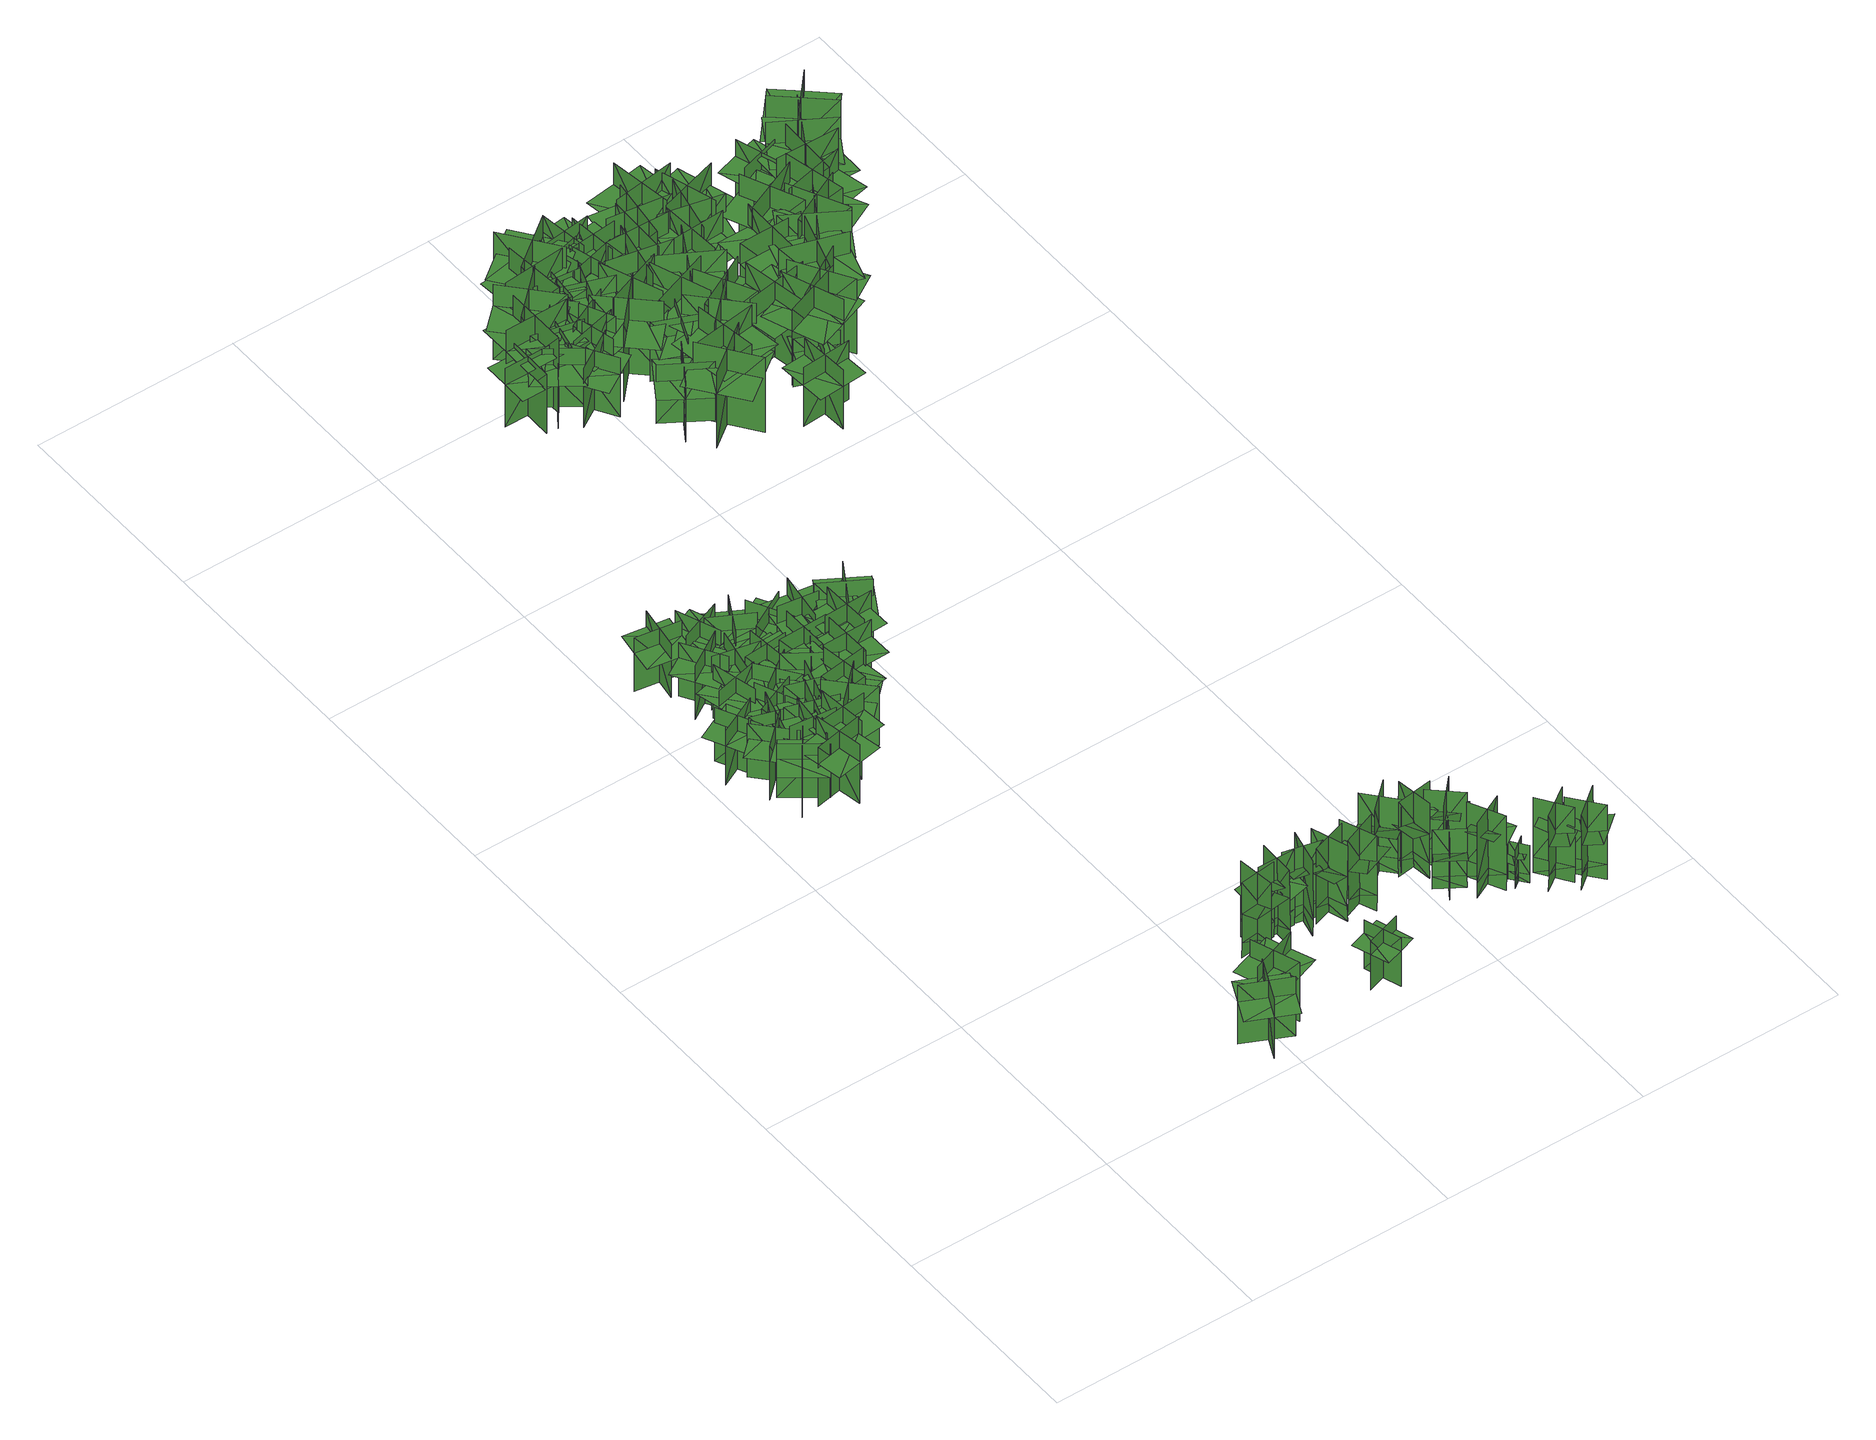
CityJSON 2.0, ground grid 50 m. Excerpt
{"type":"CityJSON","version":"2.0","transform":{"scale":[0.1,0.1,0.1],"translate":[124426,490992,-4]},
"CityObjects":{
"tree1":{"type":"SolitaryVegetationObject","geometry":[{"type":"MultiSurface","lod":"1","boundaries":[[[0,1,2]],[[0,2,3]],[[4,5,6]],[[4,6,7]],[[8,9,10]],[[8,10,11]],[[8,11,12]],[[8,12,13]]]}]},
"tree2":{"type":"SolitaryVegetationObject","geometry":[{"type":"MultiSurface","lod":"1","boundaries":[[[14,15,16]],[[14,16,17]],[[18,19,20]],[[18,20,21]],[[22,23,24]],[[22,24,25]],[[22,25,26]],[[22,26,27]]]}]},
"tree3":{"type":"SolitaryVegetationObject","geometry":[{"type":"MultiSurface","lod":"1","boundaries":[[[28,29,30]],[[28,30,31]],[[32,33,34]],[[32,34,35]],[[36,37,38]],[[36,38,39]],[[36,39,40]],[[36,40,41]]]}]},
"tree4":{"type":"SolitaryVegetationObject","geometry":[{"type":"MultiSurface","lod":"1","boundaries":[[[42,43,44]],[[42,44,45]],[[46,47,48]],[[46,48,49]],[[50,51,52]],[[50,52,53]],[[50,53,54]],[[50,54,55]]]}]},
"tree5":{"type":"SolitaryVegetationObject","geometry":[{"type":"MultiSurface","lod":"1","boundaries":[[[56,57,58]],[[56,58,59]],[[60,61,62]],[[60,62,63]],[[64,65,66]],[[64,66,67]],[[64,67,68]],[[64,68,69]]]}]},
"tree6":{"type":"SolitaryVegetationObject","geometry":[{"type":"MultiSurface","lod":"1","boundaries":[[[70,71,72]],[[70,72,73]],[[74,75,76]],[[74,76,77]],[[78,79,80]],[[78,80,81]],[[78,81,82]],[[78,82,83]]]}]},
"tree7":{"type":"SolitaryVegetationObject","geometry":[{"type":"MultiSurface","lod":"1","boundaries":[[[84,85,86]],[[84,86,87]],[[88,89,90]],[[88,90,91]],[[92,93,94]],[[92,94,95]],[[92,95,96]],[[92,96,97]]]}]},
"tree8":{"type":"SolitaryVegetationObject","geometry":[{"type":"MultiSurface","lod":"1","boundaries":[[[98,99,100]],[[98,100,101]],[[102,103,104]],[[102,104,105]],[[106,107,108]],[[106,108,109]],[[106,109,110]],[[106,110,111]]]}]},
"tree9":{"type":"SolitaryVegetationObject","geometry":[{"type":"MultiSurface","lod":"1","boundaries":[[[112,113,114]],[[112,114,115]],[[116,117,118]],[[116,118,119]],[[120,121,122]],[[120,122,123]],[[120,123,124]],[[120,124,125]]]}]},
"tree10":{"type":"SolitaryVegetationObject","geometry":[{"type":"MultiSurface","lod":"1","boundaries":[[[126,127,128]],[[126,128,129]],[[130,131,132]],[[130,132,133]],[[134,135,136]],[[134,136,137]],[[134,137,138]],[[134,138,139]]]}]},
"tree11":{"type":"SolitaryVegetationObject","geometry":[{"type":"MultiSurface","lod":"1","boundaries":[[[140,141,142]],[[140,142,143]],[[144,145,146]],[[144,146,147]],[[148,149,150]],[[148,150,151]],[[148,151,152]],[[148,152,153]]]}]},
"tree12":{"type":"SolitaryVegetationObject","geometry":[{"type":"MultiSurface","lod":"1","boundaries":[[[154,155,156]],[[154,156,157]],[[158,159,160]],[[158,160,161]],[[162,163,164]],[[162,164,165]],[[162,165,166]],[[162,166,167]]]}]},
"tree13":{"type":"SolitaryVegetationObject","geometry":[{"type":"MultiSurface","lod":"1","boundaries":[[[168,169,170]],[[168,170,171]],[[172,173,174]],[[172,174,175]],[[176,177,178]],[[176,178,179]],[[176,179,180]],[[176,180,181]]]}]},
"tree14":{"type":"SolitaryVegetationObject","geometry":[{"type":"MultiSurface","lod":"1","boundaries":[[[182,183,184]],[[182,184,185]],[[186,187,188]],[[186,188,189]],[[190,191,192]],[[190,192,193]],[[190,193,194]],[[190,194,195]]]}]},
"tree15":{"type":"SolitaryVegetationObject","geometry":[{"type":"MultiSurface","lod":"1","boundaries":[[[196,197,198]],[[196,198,199]],[[200,201,202]],[[200,202,203]],[[204,205,206]],[[204,206,207]],[[204,207,208]],[[204,208,209]]]}]},
"tree16":{"type":"SolitaryVegetationObject","geometry":[{"type":"MultiSurface","lod":"1","boundaries":[[[210,211,212]],[[210,212,213]],[[214,215,216]],[[214,216,217]],[[218,219,220]],[[218,220,221]],[[218,221,222]],[[218,222,223]]]}]},
"tree17":{"type":"SolitaryVegetationObject","geometry":[{"type":"MultiSurface","lod":"1","boundaries":[[[224,225,226]],[[224,226,227]],[[228,229,230]],[[228,230,231]],[[232,233,234]],[[232,234,235]],[[232,235,236]],[[232,236,237]]]}]},
"tree18":{"type":"SolitaryVegetationObject","geometry":[{"type":"MultiSurface","lod":"1","boundaries":[[[238,239,240]],[[238,240,241]],[[242,243,244]],[[242,244,245]],[[246,247,248]],[[246,248,249]],[[246,249,250]],[[246,250,251]]]}]},
"tree19":{"type":"SolitaryVegetationObject","geometry":[{"type":"MultiSurface","lod":"1","boundaries":[[[252,253,254]],[[252,254,255]],[[256,257,258]],[[256,258,259]],[[260,261,262]],[[260,262,263]],[[260,263,264]],[[260,264,265]]]}]},
"tree20":{"type":"SolitaryVegetationObject","geometry":[{"type":"MultiSurface","lod":"1","boundaries":[[[266,267,268]],[[266,268,269]],[[270,271,272]],[[270,272,273]],[[274,275,276]],[[274,276,277]],[[274,277,278]],[[274,278,279]]]}]},
"tree21":{"type":"SolitaryVegetationObject","geometry":[{"type":"MultiSurface","lod":"1","boundaries":[[[280,281,282]],[[280,282,283]],[[284,285,286]],[[284,286,287]],[[288,289,290]],[[288,290,291]],[[288,291,292]],[[288,292,293]]]}]},
"tree22":{"type":"SolitaryVegetationObject","geometry":[{"type":"MultiSurface","lod":"1","boundaries":[[[294,295,296]],[[294,296,297]],[[298,299,300]],[[298,300,301]],[[302,303,299]],[[302,299,298]],[[304,305,295]],[[304,295,294]],[[306,307,308]],[[306,308,309]],[[310,311,312]],[[310,312,313]]]}]},
"tree23":{"type":"SolitaryVegetationObject","geometry":[{"type":"MultiSurface","lod":"1","boundaries":[[[314,315,316]],[[314,316,317]],[[318,319,320]],[[318,320,321]],[[322,323,324]],[[322,324,325]],[[322,325,326]],[[322,326,327]]]}]},
"tree24":{"type":"SolitaryVegetationObject","geometry":[{"type":"MultiSurface","lod":"1","boundaries":[[[328,329,330]],[[328,330,331]],[[332,333,334]],[[332,334,335]],[[336,337,338]],[[336,338,339]],[[336,339,340]],[[336,340,341]]]}]},
"tree25":{"type":"SolitaryVegetationObject","geometry":[{"type":"MultiSurface","lod":"1","boundaries":[[[342,343,344]],[[342,344,345]],[[346,347,348]],[[346,348,349]],[[350,351,347]],[[350,347,346]],[[352,353,343]],[[352,343,342]],[[354,355,356]],[[354,356,357]],[[358,359,360]],[[358,360,361]]]}]},
"tree26":{"type":"SolitaryVegetationObject","geometry":[{"type":"MultiSurface","lod":"1","boundaries":[[[362,363,364]],[[362,364,365]],[[366,367,368]],[[366,368,369]],[[370,371,372]],[[370,372,373]],[[370,373,374]],[[370,374,375]]]}]},
"tree27":{"type":"SolitaryVegetationObject","geometry":[{"type":"MultiSurface","lod":"1","boundaries":[[[376,377,378]],[[376,378,379]],[[380,381,382]],[[380,382,383]],[[384,385,386]],[[384,386,387]],[[384,387,388]],[[384,388,389]]]}]},
"tree28":{"type":"SolitaryVegetationObject","geometry":[{"type":"MultiSurface","lod":"1","boundaries":[[[390,391,392]],[[390,392,393]],[[394,395,396]],[[394,396,397]],[[398,399,400]],[[398,400,401]],[[398,401,402]],[[398,402,403]]]}]},
"tree29":{"type":"SolitaryVegetationObject","geometry":[{"type":"MultiSurface","lod":"1","boundaries":[[[404,405,406]],[[404,406,407]],[[408,409,410]],[[408,410,411]],[[412,413,414]],[[412,414,415]],[[412,415,416]],[[412,416,417]]]}]},
"tree30":{"type":"SolitaryVegetationObject","geometry":[{"type":"MultiSurface","lod":"1","boundaries":[[[418,419,420]],[[418,420,421]],[[422,423,424]],[[422,424,425]],[[426,427,423]],[[426,423,422]],[[428,429,419]],[[428,419,418]],[[430,431,432]],[[430,432,433]],[[434,435,436]],[[434,436,437]]]}]},
"tree31":{"type":"SolitaryVegetationObject","geometry":[{"type":"MultiSurface","lod":"1","boundaries":[[[438,439,440]],[[438,440,441]],[[442,443,444]],[[442,444,445]],[[446,447,448]],[[446,448,449]],[[446,449,450]],[[446,450,451]]]}]},
"tree32":{"type":"SolitaryVegetationObject","geometry":[{"type":"MultiSurface","lod":"1","boundaries":[[[452,453,454]],[[452,454,455]],[[456,457,458]],[[456,458,459]],[[460,461,462]],[[460,462,463]],[[460,463,464]],[[460,464,465]]]}]},
"tree33":{"type":"SolitaryVegetationObject","geometry":[{"type":"MultiSurface","lod":"1","boundaries":[[[466,467,468]],[[466,468,469]],[[470,471,472]],[[470,472,473]],[[474,475,476]],[[474,476,477]],[[474,477,478]],[[474,478,479]]]}]},
"tree34":{"type":"SolitaryVegetationObject","geometry":[{"type":"MultiSurface","lod":"1","boundaries":[[[480,481,482]],[[480,482,483]],[[484,485,486]],[[484,486,487]],[[488,489,485]],[[488,485,484]],[[490,491,481]],[[490,481,480]],[[492,493,494]],[[492,494,495]],[[496,497,498]],[[496,498,499]]]}]},
"tree35":{"type":"SolitaryVegetationObject","geometry":[{"type":"MultiSurface","lod":"1","boundaries":[[[500,501,502]],[[500,502,503]],[[504,505,506]],[[504,506,507]],[[508,509,510]],[[508,510,511]],[[508,511,512]],[[508,512,513]]]}]},
"tree36":{"type":"SolitaryVegetationObject","geometry":[{"type":"MultiSurface","lod":"1","boundaries":[[[514,515,516]],[[514,516,517]],[[518,519,520]],[[518,520,521]],[[522,523,524]],[[522,524,525]],[[522,525,526]],[[522,526,527]]]}]},
"tree37":{"type":"SolitaryVegetationObject","geometry":[{"type":"MultiSurface","lod":"1","boundaries":[[[528,529,530]],[[528,530,531]],[[532,533,534]],[[532,534,535]],[[536,537,533]],[[536,533,532]],[[538,539,529]],[[538,529,528]],[[540,541,542]],[[540,542,543]],[[544,545,546]],[[544,546,547]]]}]},
"tree38":{"type":"SolitaryVegetationObject","geometry":[{"type":"MultiSurface","lod":"1","boundaries":[[[548,549,550]],[[548,550,551]],[[552,553,554]],[[552,554,555]],[[556,557,553]],[[556,553,552]],[[558,559,549]],[[558,549,548]],[[560,561,562]],[[560,562,563]],[[564,565,566]],[[564,566,567]]]}]},
"tree39":{"type":"SolitaryVegetationObject","geometry":[{"type":"MultiSurface","lod":"1","boundaries":[[[568,569,570]],[[568,570,571]],[[572,573,574]],[[572,574,575]],[[576,577,578]],[[576,578,579]],[[576,579,580]],[[576,580,581]]]}]},
"tree40":{"type":"SolitaryVegetationObject","geometry":[{"type":"MultiSurface","lod":"1","boundaries":[[[582,583,584]],[[582,584,585]],[[586,587,588]],[[586,588,589]],[[590,591,587]],[[590,587,586]],[[592,593,583]],[[592,583,582]],[[594,595,596]],[[594,596,597]],[[598,599,600]],[[598,600,601]]]}]},
"tree41":{"type":"SolitaryVegetationObject","geometry":[{"type":"MultiSurface","lod":"1","boundaries":[[[602,603,604]],[[602,604,605]],[[606,607,608]],[[606,608,609]],[[610,611,607]],[[610,607,606]],[[612,613,603]],[[612,603,602]],[[614,615,616]],[[614,616,617]],[[618,619,620]],[[618,620,621]]]}]},
"tree42":{"type":"SolitaryVegetationObject","geometry":[{"type":"MultiSurface","lod":"1","boundaries":[[[622,623,624]],[[622,624,625]],[[626,627,628]],[[626,628,629]],[[630,631,632]],[[630,632,633]],[[630,633,634]],[[630,634,635]]]}]},
"tree43":{"type":"SolitaryVegetationObject","geometry":[{"type":"MultiSurface","lod":"1","boundaries":[[[636,637,638]],[[636,638,639]],[[640,641,642]],[[640,642,643]],[[644,645,646]],[[644,646,647]],[[644,647,648]],[[644,648,649]]]}]},
"tree44":{"type":"SolitaryVegetationObject","geometry":[{"type":"MultiSurface","lod":"1","boundaries":[[[650,651,652]],[[650,652,653]],[[654,655,656]],[[654,656,657]],[[658,659,655]],[[658,655,654]],[[660,661,651]],[[660,651,650]],[[662,663,664]],[[662,664,665]],[[666,667,668]],[[666,668,669]]]}]},
"tree45":{"type":"SolitaryVegetationObject","geometry":[{"type":"MultiSurface","lod":"1","boundaries":[[[670,671,672]],[[670,672,673]],[[674,675,676]],[[674,676,677]],[[678,679,680]],[[678,680,681]],[[678,681,682]],[[678,682,683]]]}]},
"tree46":{"type":"SolitaryVegetationObject","geometry":[{"type":"MultiSurface","lod":"1","boundaries":[[[684,685,686]],[[684,686,687]],[[688,689,690]],[[688,690,691]],[[692,693,694]],[[692,694,695]],[[692,695,696]],[[692,696,697]]]}]},
"tree47":{"type":"SolitaryVegetationObject","geometry":[{"type":"MultiSurface","lod":"1","boundaries":[[[698,699,700]],[[698,700,701]],[[702,703,704]],[[702,704,705]],[[706,707,703]],[[706,703,702]],[[708,709,699]],[[708,699,698]],[[710,711,712]],[[710,712,713]],[[714,715,716]],[[714,716,717]]]}]},
"tree48":{"type":"SolitaryVegetationObject","geometry":[{"type":"MultiSurface","lod":"1","boundaries":[[[718,719,720]],[[718,720,721]],[[722,723,724]],[[722,724,725]],[[726,727,728]],[[726,728,729]],[[726,729,730]],[[726,730,731]]]}]},
"tree49":{"type":"SolitaryVegetationObject","geometry":[{"type":"MultiSurface","lod":"1","boundaries":[[[732,733,734]],[[732,734,735]],[[736,737,738]],[[736,738,739]],[[740,741,742]],[[740,742,743]],[[740,743,744]],[[740,744,745]]]}]},
"tree50":{"type":"SolitaryVegetationObject","geometry":[{"type":"MultiSurface","lod":"1","boundaries":[[[746,747,748]],[[746,748,749]],[[750,751,752]],[[750,752,753]],[[754,755,751]],[[754,751,750]],[[756,757,747]],[[756,747,746]],[[758,759,760]],[[758,760,761]],[[762,763,764]],[[762,764,765]]]}]},
"tree51":{"type":"SolitaryVegetationObject","geometry":[{"type":"MultiSurface","lod":"1","boundaries":[[[766,767,768]],[[766,768,769]],[[770,771,772]],[[770,772,773]],[[774,775,776]],[[774,776,777]],[[774,777,778]],[[774,778,779]]]}]},
"tree52":{"type":"SolitaryVegetationObject","geometry":[{"type":"MultiSurface","lod":"1","boundaries":[[[780,781,782]],[[780,782,783]],[[784,785,786]],[[784,786,787]],[[788,789,790]],[[788,790,791]],[[788,791,792]],[[788,792,793]]]}]},
"tree53":{"type":"SolitaryVegetationObject","geometry":[{"type":"MultiSurface","lod":"1","boundaries":[[[794,795,796]],[[794,796,797]],[[798,799,800]],[[798,800,801]],[[802,803,804]],[[802,804,805]],[[802,805,806]],[[802,806,807]]]}]},
"tree54":{"type":"SolitaryVegetationObject","geometry":[{"type":"MultiSurface","lod":"1","boundaries":[[[808,809,810]],[[808,810,811]],[[812,813,814]],[[812,814,815]],[[816,817,818]],[[816,818,819]],[[816,819,820]],[[816,820,821]]]}]},
"tree55":{"type":"SolitaryVegetationObject","geometry":[{"type":"MultiSurface","lod":"1","boundaries":[[[822,823,824]],[[822,824,825]],[[826,827,828]],[[826,828,829]],[[830,831,827]],[[830,827,826]],[[832,833,823]],[[832,823,822]],[[834,835,836]],[[834,836,837]],[[838,839,840]],[[838,840,841]]]}]},
"tree56":{"type":"SolitaryVegetationObject","geometry":[{"type":"MultiSurface","lod":"1","boundaries":[[[842,843,844]],[[842,844,845]],[[846,847,848]],[[846,848,849]],[[850,851,852]],[[850,852,853]],[[850,853,854]],[[850,854,855]]]}]},
"tree57":{"type":"SolitaryVegetationObject","geometry":[{"type":"MultiSurface","lod":"1","boundaries":[[[856,857,858]],[[856,858,859]],[[860,861,862]],[[860,862,863]],[[864,865,866]],[[864,866,867]],[[864,867,868]],[[864,868,869]]]}]},
"tree58":{"type":"SolitaryVegetationObject","geometry":[{"type":"MultiSurface","lod":"1","boundaries":[[[870,871,872]],[[870,872,873]],[[874,875,876]],[[874,876,877]],[[878,879,880]],[[878,880,881]],[[878,881,882]],[[878,882,883]]]}]},
"tree59":{"type":"SolitaryVegetationObject","geometry":[{"type":"MultiSurface","lod":"1","boundaries":[[[884,885,886]],[[884,886,887]],[[888,889,890]],[[888,890,891]],[[892,893,894]],[[892,894,895]],[[892,895,896]],[[892,896,897]]]}]},
"tree60":{"type":"SolitaryVegetationObject","geometry":[{"type":"MultiSurface","lod":"1","boundaries":[[[898,899,900]],[[898,900,901]],[[902,903,904]],[[902,904,905]],[[906,907,908]],[[906,908,909]],[[906,909,910]],[[906,910,911]]]}]},
"tree61":{"type":"SolitaryVegetationObject","geometry":[{"type":"MultiSurface","lod":"1","boundaries":[[[912,913,914]],[[912,914,915]],[[916,917,918]],[[916,918,919]],[[920,921,917]],[[920,917,916]],[[922,923,913]],[[922,913,912]],[[924,925,926]],[[924,926,927]],[[928,929,930]],[[928,930,931]]]}]},
"tree62":{"type":"SolitaryVegetationObject","geometry":[{"type":"MultiSurface","lod":"1","boundaries":[[[932,933,934]],[[932,934,935]],[[936,937,938]],[[936,938,939]],[[940,941,942]],[[940,942,943]],[[940,943,944]],[[940,944,945]]]}]},
"tree63":{"type":"SolitaryVegetationObject","geometry":[{"type":"MultiSurface","lod":"1","boundaries":[[[946,947,948]],[[946,948,949]],[[950,951,952]],[[950,952,953]],[[954,955,956]],[[954,956,957]],[[954,957,958]],[[954,958,959]]]}]},
"tree64":{"type":"SolitaryVegetationObject","geometry":[{"type":"MultiSurface","lod":"1","boundaries":[[[960,961,962]],[[960,962,963]],[[964,965,966]],[[964,966,967]],[[968,969,970]],[[968,970,971]],[[968,971,972]],[[968,972,973]]]}]},
"tree65":{"type":"SolitaryVegetationObject","geometry":[{"type":"MultiSurface","lod":"1","boundaries":[[[974,975,976]],[[974,976,977]],[[978,979,980]],[[978,980,981]],[[982,983,984]],[[982,984,985]],[[982,985,986]],[[982,986,987]]]}]},
"tree66":{"type":"SolitaryVegetationObject","geometry":[{"type":"MultiSurface","lod":"1","boundaries":[[[988,989,990]],[[988,990,991]],[[992,993,994]],[[992,994,995]],[[996,997,998]],[[996,998,999]],[[996,999,1000]],[[996,1000,1001]]]}]},
"tree67":{"type":"SolitaryVegetationObject","geometry":[{"type":"MultiSurface","lod":"1","boundaries":[[[1002,1003,1004]],[[1002,1004,1005]],[[1006,1007,1008]],[[1006,1008,1009]],[[1010,1011,1012]],[[1010,1012,1013]],[[1010,1013,1014]],[[1010,1014,1015]]]}]},
"tree68":{"type":"SolitaryVegetationObject","geometry":[{"type":"MultiSurface","lod":"1","boundaries":[[[1016,1017,1018]],[[1016,1018,1019]],[[1020,1021,1022]],[[1020,1022,1023]],[[1024,1025,1026]],[[1024,1026,1027]],[[1024,1027,1028]],[[1024,1028,1029]]]}]},
"tree69":{"type":"SolitaryVegetationObject","geometry":[{"type":"MultiSurface","lod":"1","boundaries":[[[1030,1031,1032]],[[1030,1032,1033]],[[1034,1035,1036]],[[1034,1036,1037]],[[1038,1039,1040]],[[1038,1040,1041]],[[1038,1041,1042]],[[1038,1042,1043]]]}]},
"tree70":{"type":"SolitaryVegetationObject","geometry":[{"type":"MultiSurface","lod":"1","boundaries":[[[1044,1045,1046]],[[1044,1046,1047]],[[1048,1049,1050]],[[1048,1050,1051]],[[1052,1053,1054]],[[1052,1054,1055]],[[1052,1055,1056]],[[1052,1056,1057]]]}]},
"tree71":{"type":"SolitaryVegetationObject","geometry":[{"type":"MultiSurface","lod":"1","boundaries":[[[1058,1059,1060]],[[1058,1060,1061]],[[1062,1063,1064]],[[1062,1064,1065]],[[1066,1067,1068]],[[1066,1068,1069]],[[1066,1069,1070]],[[1066,1070,1071]]]}]},
"tree72":{"type":"SolitaryVegetationObject","geometry":[{"type":"MultiSurface","lod":"1","boundaries":[[[1072,1073,1074]],[[1072,1074,1075]],[[1076,1077,1078]],[[1076,1078,1079]],[[1080,1081,1082]],[[1080,1082,1083]],[[1080,1083,1084]],[[1080,1084,1085]]]}]},
"tree73":{"type":"SolitaryVegetationObject","geometry":[{"type":"MultiSurface","lod":"1","boundaries":[[[1086,1087,1088]],[[1086,1088,1089]],[[1090,1091,1092]],[[1090,1092,1093]],[[1094,1095,1096]],[[1094,1096,1097]],[[1094,1097,1098]],[[1094,1098,1099]]]}]},
"tree74":{"type":"SolitaryVegetationObject","geometry":[{"type":"MultiSurface","lod":"1","boundaries":[[[1100,1101,1102]],[[1100,1102,1103]],[[1104,1105,1106]],[[1104,1106,1107]],[[1108,1109,1110]],[[1108,1110,1111]],[[1108,1111,1112]],[[1108,1112,1113]]]}]},
"tree75":{"type":"SolitaryVegetationObject","geometry":[{"type":"MultiSurface","lod":"1","boundaries":[[[1114,1115,1116]],[[1114,1116,1117]],[[1118,1119,1120]],[[1118,1120,1121]],[[1122,1123,1124]],[[1122,1124,1125]],[[1122,1125,1126]],[[1122,1126,1127]]]}]},
"tree76":{"type":"SolitaryVegetationObject","geometry":[{"type":"MultiSurface","lod":"1","boundaries":[[[1128,1129,1130]],[[1128,1130,1131]],[[1132,1133,1134]],[[1132,1134,1135]],[[1136,1137,1138]],[[1136,1138,1139]],[[1136,1139,1140]],[[1136,1140,1141]]]}]},
"tree77":{"type":"SolitaryVegetationObject","geometry":[{"type":"MultiSurface","lod":"1","boundaries":[[[1142,1143,1144]],[[1142,1144,1145]],[[1146,1147,1148]],[[1146,1148,1149]],[[1150,1151,1152]],[[1150,1152,1153]],[[1150,1153,1154]],[[1150,1154,1155]]]}]},
"tree78":{"type":"SolitaryVegetationObject","geometry":[{"type":"MultiSurface","lod":"1","boundaries":[[[1156,1157,1158]],[[1156,1158,1159]],[[1160,1161,1162]],[[1160,1162,1163]],[[1164,1165,1166]],[[1164,1166,1167]],[[1164,1167,1168]],[[1164,1168,1169]]]}]},
"tree79":{"type":"SolitaryVegetationObject","geometry":[{"type":"MultiSurface","lod":"1","boundaries":[[[1170,1171,1172]],[[1170,1172,1173]],[[1174,1175,1176]],[[1174,1176,1177]],[[1178,1179,1180]],[[1178,1180,1181]],[[1178,1181,1182]],[[1178,1182,1183]]]}]},
"tree80":{"type":"SolitaryVegetationObject","geometry":[{"type":"MultiSurface","lod":"1","boundaries":[[[1184,1185,1186]],[[1184,1186,1187]],[[1188,1189,1190]],[[1188,1190,1191]],[[1192,1193,1194]],[[1192,1194,1195]],[[1192,1195,1196]],[[1192,1196,1197]]]}]},
"tree81":{"type":"SolitaryVegetationObject","geometry":[{"type":"MultiSurface","lod":"1","boundaries":[[[1198,1199,1200]],[[1198,1200,1201]],[[1202,1203,1204]],[[1202,1204,1205]],[[1206,1207,1208]],[[1206,1208,1209]],[[1206,1209,1210]],[[1206,1210,1211]]]}]},
"tree82":{"type":"SolitaryVegetationObject","geometry":[{"type":"MultiSurface","lod":"1","boundaries":[[[1212,1213,1214]],[[1212,1214,1215]],[[1216,1217,1218]],[[1216,1218,1219]],[[1220,1221,1222]],[[1220,1222,1223]],[[1220,1223,1224]],[[1220,1224,1225]]]}]},
"tree83":{"type":"SolitaryVegetationObject","geometry":[{"type":"MultiSurface","lod":"1","boundaries":[[[1226,1227,1228]],[[1226,1228,1229]],[[1230,1231,1232]],[[1230,1232,1233]],[[1234,1235,1236]],[[1234,1236,1237]],[[1234,1237,1238]],[[1234,1238,1239]]]}]},
"tree84":{"type":"SolitaryVegetationObject","geometry":[{"type":"MultiSurface","lod":"1","boundaries":[[[1240,1241,1242]],[[1240,1242,1243]],[[1244,1245,1246]],[[1244,1246,1247]],[[1248,1249,1250]],[[1248,1250,1251]],[[1248,1251,1252]],[[1248,1252,1253]]]}]},
"tree85":{"type":"SolitaryVegetationObject","geometry":[{"type":"MultiSurface","lod":"1","boundaries":[[[1254,1255,1256]],[[1254,1256,1257]],[[1258,1259,1260]],[[1258,1260,1261]],[[1262,1263,1264]],[[1262,1264,1265]],[[1262,1265,1266]],[[1262,1266,1267]]]}]},
"tree86":{"type":"SolitaryVegetationObject","geometry":[{"type":"MultiSurface","lod":"1","boundaries":[[[1268,1269,1270]],[[1268,1270,1271]],[[1272,1273,1274]],[[1272,1274,1275]],[[1276,1277,1278]],[[1276,1278,1279]],[[1276,1279,1280]],[[1276,1280,1281]]]}]},
"tree87":{"type":"SolitaryVegetationObject","geometry":[{"type":"MultiSurface","lod":"1","boundaries":[[[1282,1283,1284]],[[1282,1284,1285]],[[1286,1287,1288]],[[1286,1288,1289]],[[1290,1291,1292]],[[1290,1292,1293]],[[1290,1293,1294]],[[1290,1294,1295]]]}]},
"tree88":{"type":"SolitaryVegetationObject","geometry":[{"type":"MultiSurface","lod":"1","boundaries":[[[1296,1297,1298]],[[1296,1298,1299]],[[1300,1301,1302]],[[1300,1302,1303]],[[1304,1305,1306]],[[1304,1306,1307]],[[1304,1307,1308]],[[1304,1308,1309]]]}]},
"tree89":{"type":"SolitaryVegetationObject","geometry":[{"type":"MultiSurface","lod":"1","boundaries":[[[1310,1311,1312]],[[1310,1312,1313]],[[1314,1315,1316]],[[1314,1316,1317]],[[1318,1319,1320]],[[1318,1320,1321]],[[1318,1321,1322]],[[1318,1322,1323]]]}]},
"tree90":{"type":"SolitaryVegetationObject","geometry":[{"type":"MultiSurface","lod":"1","boundaries":[[[1324,1325,1326]],[[1324,1326,1327]],[[1328,1329,1330]],[[1328,1330,1331]],[[1332,1333,1334]],[[1332,1334,1335]],[[1332,1335,1336]],[[1332,1336,1337]]]}]},
"tree91":{"type":"SolitaryVegetationObject","geometry":[{"type":"MultiSurface","lod":"1","boundaries":[[[1338,1339,1340]],[[1338,1340,1341]],[[1342,1343,1344]],[[1342,1344,1345]],[[1346,1347,1348]],[[1346,1348,1349]],[[1346,1349,1350]],[[1346,1350,1351]]]}]},
"tree92":{"type":"SolitaryVegetationObject","geometry":[{"type":"MultiSurface","lod":"1","boundaries":[[[1352,1353,1354]],[[1352,1354,1355]],[[1356,1357,1358]],[[1356,1358,1359]],[[1360,1361,1362]],[[1360,1362,1363]],[[1360,1363,1364]],[[1360,1364,1365]]]}]},
"tree93":{"type":"SolitaryVegetationObject","geometry":[{"type":"MultiSurface","lod":"1","boundaries":[[[1366,1367,1368]],[[1366,1368,1369]],[[1370,1371,1372]],[[1370,1372,1373]],[[1374,1375,1376]],[[1374,1376,1377]],[[1374,1377,1378]],[[1374,1378,1379]]]}]},
"tree94":{"type":"SolitaryVegetationObject","geometry":[{"type":"MultiSurface","lod":"1","boundaries":[[[1380,1381,1382]],[[1380,1382,1383]],[[1384,1385,1386]],[[1384,1386,1387]],[[1388,1389,1390]],[[1388,1390,1391]],[[1388,1391,1392]],[[1388,1392,1393]]]}]},
"tree95":{"type":"SolitaryVegetationObject","geometry":[{"type":"MultiSurface","lod":"1","boundaries":[[[1394,1395,1396]],[[1394,1396,1397]],[[1398,1399,1400]],[[1398,1400,1401]],[[1402,1403,1404]],[[1402,1404,1405]],[[1402,1405,1406]],[[1402,1406,1407]]]}]}
},
"vertices":[
[134,1224,66],[67,1135,66],[67,1135,220],[134,1224,220],[61,1214,66],[149,1148,66],[149,1148,220],[61,1214,220],[61,1214,177],[28,1170,177],[116,1103,177],[149,1148,177],[182,1192,177],[94,1258,177],
[50,1412,21],[99,1313,21],[99,1313,175],[50,1412,175],[26,1343,21],[125,1391,21],[125,1391,175],[26,1343,175],[26,1343,132],[50,1293,132],[149,1341,132],[125,1391,132],[101,1441,132],[2,1393,132],
[140,1240,37],[66,1322,37],[66,1322,191],[140,1240,191],[144,1314,37],[62,1240,37],[62,1240,191],[144,1314,191],[144,1314,148],[107,1355,148],[25,1281,148],[62,1240,148],[99,1198,148],[181,1272,148],
[455,36,10],[507,146,10],[507,146,180],[455,36,180],[531,63,10],[421,115,10],[421,115,180],[531,63,180],[531,63,132],[557,118,132],[447,170,132],[421,115,132],[395,60,132],[505,8,132],
[186,1098,66],[164,1218,66],[164,1218,236],[186,1098,236],[232,1165,66],[113,1142,66],[113,1142,236],[232,1165,236],[232,1165,188],[221,1225,188],[102,1202,188],[113,1142,188],[124,1083,188],[244,1105,188],
[124,1274,29],[155,1380,29],[155,1380,183],[124,1274,183],[189,1308,29],[83,1340,29],[83,1340,183],[189,1308,183],[189,1308,140],[205,1361,140],[99,1393,140],[83,1340,140],[67,1287,140],[173,1255,140],
[118,1247,41],[239,1234,41],[239,1234,210],[118,1247,210],[168,1184,41],[181,1305,41],[181,1305,210],[168,1184,210],[168,1184,163],[229,1177,163],[242,1298,163],[181,1305,163],[121,1311,163],[108,1190,163],
[91,1453,12],[199,1478,12],[199,1478,166],[91,1453,166],[154,1414,12],[128,1522,12],[128,1522,166],[154,1414,166],[154,1414,123],[208,1427,123],[182,1534,123],[128,1522,123],[74,1509,123],[100,1401,123],
[236,1157,59],[223,1278,59],[223,1278,228],[236,1157,228],[288,1220,59],[166,1207,59],[166,1207,228],[288,1220,228],[288,1220,181],[281,1281,181],[160,1268,181],[166,1207,181],[173,1147,181],[294,1159,181],
[524,210,5],[566,96,5],[566,96,175],[524,210,175],[489,137,5],[604,178,5],[604,178,175],[489,137,175],[489,137,127],[510,80,127],[625,121,127],[604,178,127],[583,235,127],[469,194,127],
[265,1270,30],[149,1308,30],[149,1308,199],[265,1270,199],[229,1343,30],[190,1227,30],[190,1227,199],[229,1343,199],[229,1343,152],[171,1362,152],[133,1246,152],[190,1227,152],[248,1208,152],[287,1324,152],
[231,1400,14],[129,1357,14],[129,1357,168],[231,1400,168],[163,1428,14],[206,1326,14],[206,1326,168],[163,1428,168],[163,1428,125],[112,1407,125],[155,1305,125],[206,1326,125],[257,1348,125],[214,1450,125],
[94,1621,13],[111,1730,13],[111,1730,167],[94,1621,167],[153,1664,13],[44,1681,13],[44,1681,167],[153,1664,167],[153,1664,124],[162,1719,124],[52,1735,124],[44,1681,124],[36,1626,124],[145,1609,124],
[95,1540,13],[189,1598,13],[189,1598,167],[95,1540,167],[167,1522,13],[109,1616,13],[109,1616,167],[167,1522,167],[167,1522,124],[214,1552,124],[156,1646,124],[109,1616,124],[62,1587,124],[120,1493,124],
[305,1325,25],[189,1362,25],[189,1362,194],[305,1325,194],[268,1397,25],[231,1281,25],[231,1281,194],[268,1397,194],[268,1397,147],[209,1415,147],[173,1299,147],[231,1281,147],[290,1263,147],[326,1379,147],
[201,1582,13],[178,1473,13],[178,1473,167],[201,1582,167],[139,1542,13],[247,1519,13],[247,1519,167],[139,1542,167],[139,1542,124],[127,1487,124],[236,1465,124],[247,1519,124],[259,1573,124],[150,1596,124],
[192,1476,15],[256,1386,15],[256,1386,169],[192,1476,169],[180,1404,15],[269,1468,15],[269,1468,169],[180,1404,169],[180,1404,126],[212,1359,126],[302,1423,126],[269,1468,126],[237,1513,126],[147,1448,126],
[241,1305,58],[325,1217,58],[325,1217,228],[241,1305,228],[239,1224,58],[327,1308,58],[327,1308,228],[239,1224,228],[239,1224,180],[281,1180,180],[369,1264,180],[327,1308,180],[285,1352,180],[197,1268,180],
[134,1624,10],[237,1664,10],[237,1664,164],[134,1624,164],[201,1594,10],[161,1697,10],[161,1697,164],[201,1594,164],[201,1594,121],[253,1614,121],[213,1717,121],[161,1697,121],[110,1678,121],[149,1574,121],
[302,1508,14],[192,1499,14],[192,1499,168],[302,1508,168],[247,1556,14],[256,1446,14],[256,1446,168],[247,1556,168],[247,1556,125],[191,1552,125],[200,1441,125],[256,1446,125],[311,1450,125],[302,1561,125],
[371,1333,53],[250,1316,53],[250,1316,222],[371,1333,222],[306,1382,53],[323,1262,53],[323,1262,222],[306,1382,222],[306,1382,175],[246,1374,175],[263,1253,175],[323,1262,175],[383,1270,175],[366,1391,175],
[662,313,65],[572,302,65],[572,304,236],[662,314,236],[609,356,66],[619,265,66],[620,266,236],[609,356,236],[609,356,20],[620,266,20],[662,314,20],[572,304,20],[662,313,148],[572,303,148],[577,257,165],[667,268,165],[584,305,175],[652,313,175],[648,347,185],[580,339,185],
[262,1364,21],[331,1464,21],[331,1464,190],[262,1364,190],[342,1378,21],[242,1448,21],[242,1448,190],[342,1378,190],[342,1378,143],[377,1428,143],[277,1498,143],[242,1448,143],[207,1398,143],[307,1328,143],
[222,1572,10],[275,1669,10],[275,1669,164],[222,1572,164],[293,1592,10],[196,1645,10],[196,1645,164],[293,1592,164],[293,1592,121],[319,1641,121],[222,1694,121],[196,1645,121],[169,1596,121],[267,1544,121],
[674,363,68],[672,272,68],[670,272,239],[672,363,239],[624,316,69],[715,314,69],[715,315,239],[624,317,239],[624,317,23],[715,315,23],[672,363,23],[670,272,23],[673,363,151],[671,272,151],[717,272,168],[719,362,168],[671,285,178],[672,353,178],[638,353,188],[637,285,188],
[386,1482,21],[265,1480,21],[265,1480,190],[386,1482,190],[328,1539,21],[330,1417,21],[330,1417,190],[328,1539,190],[328,1539,143],[267,1538,143],[270,1416,143],[330,1417,143],[391,1418,143],[389,1540,143],
[368,1446,51],[370,1324,51],[370,1324,221],[368,1446,221],[311,1388,51],[433,1390,51],[433,1390,221],[311,1388,221],[311,1388,173],[312,1327,173],[434,1329,173],[433,1390,173],[432,1451,173],[310,1449,173],
[365,1615,11],[268,1562,11],[268,1562,164],[365,1615,164],[295,1636,11],[347,1539,11],[347,1539,164],[295,1636,164],[295,1636,121],[246,1610,121],[299,1513,121],[347,1539,121],[396,1565,121],[343,1663,121],
[824,111,6],[737,82,6],[737,82,145],[824,111,145],[764,141,6],[793,53,6],[793,53,145],[764,141,145],[764,141,108],[722,127,108],[751,40,108],[793,53,108],[835,67,108],[806,155,108],
[690,325,68],[779,306,68],[779,304,238],[690,324,238],[727,267,68],[747,356,68],[746,356,238],[726,267,238],[726,267,23],[746,356,23],[690,324,23],[779,304,23],[690,324,151],[779,305,151],[789,350,168],[700,369,168],[766,307,178],[700,322,178],[693,288,187],[759,274,187],
[317,1557,25],[438,1539,25],[438,1539,195],[317,1557,195],[365,1491,25],[383,1611,25],[383,1611,195],[365,1491,195],[365,1491,147],[425,1482,147],[444,1602,147],[383,1611,147],[323,1621,147],[305,1500,147],
[363,1454,52],[484,1458,52],[484,1458,221],[363,1454,221],[421,1398,52],[418,1520,52],[418,1520,221],[421,1398,221],[421,1398,173],[482,1400,173],[479,1522,173],[418,1520,173],[357,1518,173],[360,1397,173],
[742,399,27],[758,342,27],[758,342,109],[742,399,109],[722,365,27],[779,380,27],[779,380,109],[722,365,109],[722,365,86],[730,337,86],[787,352,86],[779,380,86],[772,409,86],[715,393,86],
[810,262,63],[782,348,63],[783,348,234],[812,262,234],[841,323,64],[755,294,64],[756,294,234],[842,322,234],[842,322,18],[756,294,18],[812,262,18],[783,348,18],[811,262,147],[783,348,147],[739,334,163],[767,247,163],[787,336,173],[808,272,173],[841,283,183],[819,347,183],
[510,1485,48],[405,1547,48],[405,1547,217],[510,1485,217],[490,1564,48],[428,1459,48],[428,1459,217],[490,1564,217],[490,1564,170],[437,1595,170],[376,1489,170],[428,1459,170],[481,1428,170],[542,1533,170],
[812,386,24],[841,335,24],[841,335,106],[812,386,106],[801,348,24],[853,377,24],[853,377,106],[801,348,106],[801,348,83],[816,323,83],[867,351,83],[853,377,83],[839,403,83],[787,374,83],
[905,304,66],[821,271,66],[820,272,237],[904,305,237],[842,332,67],[876,247,67],[876,248,237],[843,332,237],[843,332,21],[876,248,21],[904,305,21],[820,272,21],[905,305,149],[820,272,149],[837,229,166],[922,262,166],[832,276,176],[895,302,176],[882,334,186],[819,308,186],
[979,302,68],[919,369,68],[920,370,238],[980,303,238],[983,370,68],[916,310,68],[916,309,238],[984,370,238],[984,370,23],[916,309,23],[980,303,23],[920,370,23],[980,303,151],[919,370,151],[885,339,167],[945,272,167],[928,361,178],[973,311,178],[999,334,187],[953,384,187],
[334,2491,44],[333,2370,44],[333,2370,213],[334,2491,213],[276,2435,44],[398,2434,44],[398,2434,213],[276,2435,213],[276,2435,166],[275,2374,166],[397,2373,166],[398,2434,166],[398,2494,166],[277,2496,166],
[1068,196,52],[1008,235,52],[1009,236,186],[1069,197,186],[1057,249,52],[1019,189,52],[1019,189,186],[1058,249,186],[1058,249,16],[1019,189,16],[1069,197,16],[1009,236,16],[1069,197,117],[1009,235,117],[989,205,130],[1049,166,130],[1017,230,138],[1062,202,138],[1077,224,146],[1031,253,146],
[1020,261,65],[1007,351,65],[1009,351,235],[1021,261,235],[1061,315,65],[972,303,65],[972,302,235],[1061,314,235],[1061,314,20],[972,302,20],[1021,261,20],[1009,351,20],[1021,261,148],[1008,351,148],[962,344,164],[975,255,164],[1010,338,175],[1020,271,175],[1054,276,184],[1044,343,184],
[441,2382,48],[342,2452,48],[342,2452,217],[441,2382,217],[428,2462,48],[358,2363,48],[358,2363,217],[428,2462,217],[428,2462,170],[379,2497,170],[308,2398,170],[358,2363,170],[407,2327,170],[478,2426,170],
[387,2556,46],[387,2401,46],[387,2401,262],[387,2556,262],[314,2483,46],[469,2483,46],[469,2483,262],[314,2483,262],[314,2483,201],[313,2406,201],[468,2406,201],[469,2483,201],[469,2561,201],[314,2561,201],
[1038,304,63],[1104,243,63],[1103,242,233],[1037,303,233],[1040,236,63],[1102,302,63],[1101,303,233],[1039,237,233],[1039,237,18],[1101,303,18],[1037,303,18],[1103,242,18],[1037,304,146],[1103,242,146],[1135,276,162],[1069,338,162],[1094,250,173],[1044,296,173],[1021,271,182],[1071,225,182],
[405,2339,43],[509,2402,43],[509,2402,212],[405,2339,212],[484,2319,43],[420,2423,43],[420,2423,212],[484,2319,212],[484,2319,165],[536,2351,165],[472,2455,165],[420,2423,165],[368,2391,165],[432,2287,165],
[489,2450,49],[370,2476,49],[370,2476,218],[489,2450,218],[446,2519,49],[420,2400,49],[420,2400,218],[446,2519,218],[446,2519,171],[386,2532,171],[360,2413,171],[420,2400,171],[479,2387,171],[505,2506,171],
[1090,225,59],[1131,144,59],[1129,143,229],[1089,224,229],[1068,160,59],[1149,200,59],[1149,201,229],[1068,161,229],[1068,161,14],[1149,201,14],[1089,224,14],[1129,143,14],[1090,224,142],[1130,143,142],[1171,164,159],[1131,245,159],[1124,154,169],[1094,215,169],[1063,200,178],[1094,139,178],
[475,2600,49],[361,2495,49],[361,2495,264],[475,2600,264],[372,2605,49],[477,2491,49],[477,2491,264],[372,2605,264],[372,2605,204],[315,2553,204],[420,2439,204],[477,2491,204],[534,2543,204],[429,2657,204],
[1158,220,15],[1109,253,15],[1109,253,97],[1158,220,97],[1151,258,15],[1118,209,15],[1118,209,97],[1151,258,97],[1151,258,74],[1126,275,74],[1093,226,74],[1118,209,74],[1142,193,74],[1175,242,74],
[1148,138,36],[1184,166,36],[1184,165,121],[1148,138,121],[1182,134,36],[1154,169,36],[1154,169,121],[1182,133,121],[1182,133,13],[1154,169,13],[1148,138,13],[1184,165,13],[1148,138,77],[1184,165,77],[1170,184,85],[1134,156,85],[1179,162,91],[1152,141,91],[1163,127,95],[1190,148,95],
[434,2412,47],[552,2441,47],[552,2441,216],[434,2412,216],[503,2369,47],[474,2487,47],[474,2487,216],[503,2369,216],[503,2369,168],[562,2384,168],[533,2502,168],[474,2487,168],[415,2473,168],[444,2355,168],
[428,2496,51],[516,2580,51],[516,2580,220],[428,2496,220],[509,2494,51],[425,2582,51],[425,2582,220],[509,2494,220],[509,2494,173],[553,2536,173],[469,2624,173],[425,2582,173],[381,2540,173],[465,2452,173],
[461,2670,51],[474,2515,51],[474,2515,266],[461,2670,266],[394,2591,51],[548,2604,51],[548,2604,266],[394,2591,266],[394,2591,206],[400,2514,206],[554,2527,206],[548,2604,206],[542,2681,206],[388,2669,206],
[569,2500,49],[459,2447,49],[459,2447,218],[569,2500,218],[492,2527,49],[545,2417,49],[545,2417,218],[492,2527,218],[492,2527,170],[438,2500,170],[490,2391,170],[545,2417,170],[600,2444,170],[547,2553,170],
[1273,141,57],[1199,90,57],[1198,91,227],[1273,143,227],[1206,154,57],[1258,79,57],[1258,80,227],[1207,154,227],[1207,154,12],[1258,80,12],[1273,143,12],[1198,91,12],[1273,142,140],[1199,90,140],[1225,52,156],[1299,104,156],[1209,97,167],[1264,137,167],[1244,165,176],[1189,126,176],
[551,2286,10],[654,2221,10],[654,2221,179],[551,2286,179],[568,2207,10],[633,2310,10],[633,2310,179],[568,2207,179],[568,2207,132],[619,2174,132],[685,2277,132],[633,2310,132],[582,2342,132],[517,2240,132],
[570,2573,52],[449,2585,52],[449,2585,221],[570,2573,221],[519,2636,52],[507,2515,52],[507,2515,221],[519,2636,221],[519,2636,174],[458,2642,174],[446,2521,174],[507,2515,174],[568,2509,174],[579,2630,174],
[556,2601,52],[463,2725,52],[463,2725,267],[556,2601,267],[571,2703,52],[447,2610,52],[447,2610,267],[571,2703,267],[571,2703,207],[525,2765,207],[401,2672,207],[447,2610,207],[493,2548,207],[617,2641,207],
[643,2383,15],[530,2490,15],[530,2490,231],[643,2383,231],[641,2487,15],[534,2374,15],[534,2374,231],[641,2487,231],[641,2487,170],[584,2540,170],[478,2427,170],[534,2374,170],[590,2321,170],[697,2433,170],
[504,2553,50],[618,2513,50],[618,2513,219],[504,2553,219],[538,2480,50],[579,2595,50],[579,2595,219],[538,2480,219],[538,2480,172],[596,2460,172],[636,2575,172],[579,2595,172],[521,2615,172],[481,2500,172],
[1328,110,55],[1257,54,55],[1256,55,225],[1327,111,225],[1260,118,55],[1316,47,55],[1317,48,225],[1260,119,225],[1260,119,10],[1317,48,10],[1327,111,10],[1256,55,10],[1327,111,138],[1257,54,138],[1285,18,154],[1356,75,154],[1266,62,165],[1319,105,165],[1297,132,174],[1245,89,174],
[626,2260,6],[718,2135,6],[718,2135,221],[626,2260,221],[610,2158,6],[735,2250,6],[735,2250,221],[610,2158,221],[610,2158,161],[656,2096,161],[781,2188,161],[735,2250,161],[689,2312,161],[564,2220,161],
[579,2583,51],[548,2701,51],[548,2701,221],[579,2583,221],[620,2653,51],[503,2622,51],[503,2622,221],[620,2653,221],[620,2653,173],[605,2712,173],[487,2681,173],[503,2622,173],[518,2563,173],[636,2594,173],
[566,2453,15],[711,2507,15],[711,2507,230],[566,2453,230],[660,2410,15],[605,2555,15],[605,2555,230],[660,2410,230],[660,2410,170],[732,2437,170],[678,2582,170],[605,2555,170],[533,2527,170],[587,2382,170],
[726,2344,11],[614,2391,11],[614,2391,181],[726,2344,181],[696,2419,11],[649,2307,11],[649,2307,181],[696,2419,181],[696,2419,133],[640,2443,133],[593,2331,133],[649,2307,133],[705,2283,133],[753,2395,133],
[594,2643,49],[626,2526,49],[626,2526,218],[594,2643,218],[553,2573,49],[671,2605,49],[671,2605,218],[553,2573,218],[553,2573,171],[570,2514,171],[687,2547,171],[671,2605,171],[654,2664,171],[537,2632,171],
[696,2335,7],[718,2182,7],[718,2182,222],[696,2335,222],[634,2253,7],[787,2275,7],[787,2275,222],[634,2253,222],[634,2253,162],[645,2176,162],[798,2198,162],[787,2275,162],[776,2351,162],[623,2330,162],
[552,2672,51],[673,2687,51],[673,2687,220],[552,2672,220],[616,2622,51],[601,2743,51],[601,2743,220],[616,2622,220],[616,2622,173],[676,2629,173],[661,2750,173],[601,2743,173],[541,2735,173],[556,2614,173],
[743,2356,9],[690,2502,9],[690,2502,225],[743,2356,225],[787,2449,9],[641,2397,9],[641,2397,225],[787,2449,225],[787,2449,164],[761,2522,164],[615,2470,164],[641,2397,164],[668,2324,164],[813,2376,164],
[694,2277,5],[807,2383,5],[807,2383,221],[694,2277,221],[797,2273,5],[691,2386,5],[691,2386,221],[797,2273,221],[797,2273,161],[853,2326,161],[747,2439,161],[691,2386,161],[634,2333,161],[741,2220,161],
[660,2583,46],[648,2704,46],[648,2704,215],[660,2583,215],[712,2646,46],[591,2634,46],[591,2634,215],[712,2646,215],[712,2646,168],[706,2706,168],[585,2694,168],[591,2634,168],[597,2573,168],[718,2585,168],
[618,2551,14],[770,2520,14],[770,2520,229],[618,2551,229],[675,2464,14],[706,2616,14],[706,2616,229],[675,2464,229],[675,2464,169],[751,2449,169],[782,2601,169],[706,2616,169],[630,2631,169],[599,2480,169],
[786,2094,15],[907,2102,15],[907,2102,185],[786,2094,185],[846,2040,15],[839,2162,15],[839,2162,185],[846,2040,185],[846,2040,137],[907,2044,137],[899,2166,137],[839,2162,137],[778,2158,137],[786,2036,137],
[852,2409,2],[714,2338,2],[714,2338,217],[852,2409,217],[754,2441,2],[825,2303,2],[825,2303,217],[754,2441,217],[754,2441,157],[685,2406,157],[756,2268,157],[825,2303,157],[894,2339,157],[823,2477,157],
[733,2521,11],[738,2676,11],[738,2676,227],[733,2521,227],[809,2591,11],[654,2596,11],[654,2596,227],[809,2591,227],[809,2591,167],[811,2669,167],[656,2673,167],[654,2596,167],[652,2518,167],[806,2514,167],
[708,2513,6],[843,2436,6],[843,2436,222],[708,2513,222],[735,2413,6],[811,2548,6],[811,2548,222],[735,2413,222],[735,2413,161],[802,2375,161],[879,2510,161],[811,2548,161],[744,2586,161],[668,2451,161],
[865,2131,23],[901,2223,23],[901,2223,161],[865,2131,161],[926,2157,23],[833,2193,23],[833,2193,161],[926,2157,161],[926,2157,122],[944,2203,122],[851,2239,122],[833,2193,122],[815,2147,122],[908,2110,122],
[792,2286,10],[945,2312,10],[945,2312,225],[792,2286,225],[876,2226,10],[850,2379,10],[850,2379,225],[876,2226,225],[876,2226,165],[953,2239,165],[926,2392,165],[850,2379,165],[773,2365,165],[800,2213,165],
[777,2712,13],[756,2558,13],[756,2558,228],[777,2712,228],[695,2650,13],[848,2629,13],[848,2629,228],[695,2650,228],[695,2650,168],[684,2573,168],[837,2552,168],[848,2629,168],[859,2706,168],[705,2727,168],
[939,2163,20],[885,2308,20],[885,2308,236],[939,2163,236],[982,2256,20],[837,2202,20],[837,2202,236],[982,2256,236],[982,2256,175],[955,2329,175],[810,2275,175],[837,2202,175],[864,2130,175],[1009,2184,175],
[751,2526,4],[906,2534,4],[906,2534,219],[751,2526,219],[827,2456,4],[819,2611,4],[819,2611,219],[827,2456,219],[827,2456,159],[905,2460,159],[897,2615,159],[819,2611,159],[742,2607,159],[750,2452,159],
[745,2682,11],[898,2704,11],[898,2704,227],[745,2682,227],[827,2620,11],[805,2773,11],[805,2773,227],[827,2620,227],[827,2620,166],[904,2631,166],[882,2784,166],[805,2773,166],[728,2762,166],[750,2609,166],
[1016,2302,21],[883,2222,21],[883,2222,236],[1016,2302,236],[916,2327,21],[996,2195,21],[996,2195,236],[916,2327,236],[916,2327,176],[850,2287,176],[930,2155,176],[996,2195,176],[1062,2235,176],[982,2367,176],
[791,2605,3],[942,2572,3],[942,2572,218],[791,2605,218],[846,2518,3],[879,2669,3],[879,2669,218],[846,2518,218],[846,2518,158],[921,2501,158],[954,2653,158],[879,2669,158],[803,2686,158],[770,2534,158],
[956,2358,10],[956,2513,10],[956,2513,225],[956,2358,225],[1029,2431,10],[874,2431,10],[874,2431,225],[1029,2431,225],[1029,2431,165],[1029,2508,165],[874,2508,165],[874,2431,165],[874,2353,165],[1029,2353,165],
[823,2617,3],[971,2661,3],[971,2661,218],[823,2617,218],[913,2568,3],[869,2716,3],[869,2716,218],[913,2568,218],[913,2568,158],[988,2590,158],[943,2738,158],[869,2716,158],[795,2694,158],[839,2545,158],
[1066,2311,25],[918,2357,25],[918,2357,241],[1066,2311,241],[1018,2403,25],[972,2255,25],[972,2255,241],[1018,2403,241],[1018,2403,180],[944,2426,180],[898,2278,180],[972,2255,180],[1046,2232,180],[1092,2380,180],
[1008,2339,20],[1089,2471,20],[1089,2471,235],[1008,2339,235],[1109,2363,20],[976,2443,20],[976,2443,235],[1109,2363,235],[1109,2363,175],[1149,2429,175],[1016,2509,175],[976,2443,175],[936,2377,175],[1069,2296,175],
[993,2594,11],[1056,2452,11],[1056,2452,227],[993,2594,227],[955,2498,11],[1097,2560,11],[1097,2560,227],[955,2498,227],[955,2498,166],[987,2427,166],[1128,2490,166],[1097,2560,166],[1065,2631,166],[924,2568,166],
[1145,2477,19],[1006,2409,19],[1006,2409,234],[1145,2477,234],[1048,2511,19],[1116,2372,19],[1116,2372,234],[1048,2511,234],[1048,2511,174],[978,2478,174],[1046,2338,174],[1116,2372,174],[1185,2406,174],[1118,2545,174],
[1103,2582,15],[1136,2431,15],[1136,2431,230],[1103,2582,230],[1047,2495,15],[1198,2529,15],[1198,2529,230],[1047,2495,230],[1047,2495,170],[1064,2420,170],[1215,2453,170],[1198,2529,170],[1182,2604,170],[1030,2571,170],
[1041,2640,9],[1158,2675,9],[1158,2675,179],[1041,2640,179],[1113,2601,9],[1077,2718,9],[1077,2718,179],[1113,2601,179],[1113,2601,131],[1171,2619,131],[1135,2735,131],[1077,2718,131],[1019,2700,131],[1054,2584,131],
[1155,2652,14],[1151,2497,14],[1151,2497,229],[1155,2652,229],[1080,2582,14],[1235,2578,14],[1235,2578,229],[1080,2582,229],[1080,2582,169],[1078,2504,169],[1233,2500,169],[1235,2578,169],[1236,2655,169],[1082,2659,169],
[1224,2704,15],[1145,2570,15],[1145,2570,231],[1224,2704,231],[1124,2679,15],[1257,2600,15],[1257,2600,231],[1124,2679,231],[1124,2679,170],[1085,2612,170],[1218,2533,170],[1257,2600,170],[1297,2667,170],[1163,2745,170],
[1171,2742,15],[1287,2639,15],[1287,2639,231],[1171,2742,231],[1177,2639,15],[1279,2755,15],[1279,2755,231],[1177,2639,231],[1177,2639,170],[1235,2588,170],[1337,2704,170],[1279,2755,170],[1221,2806,170],[1119,2690,170]
]}
